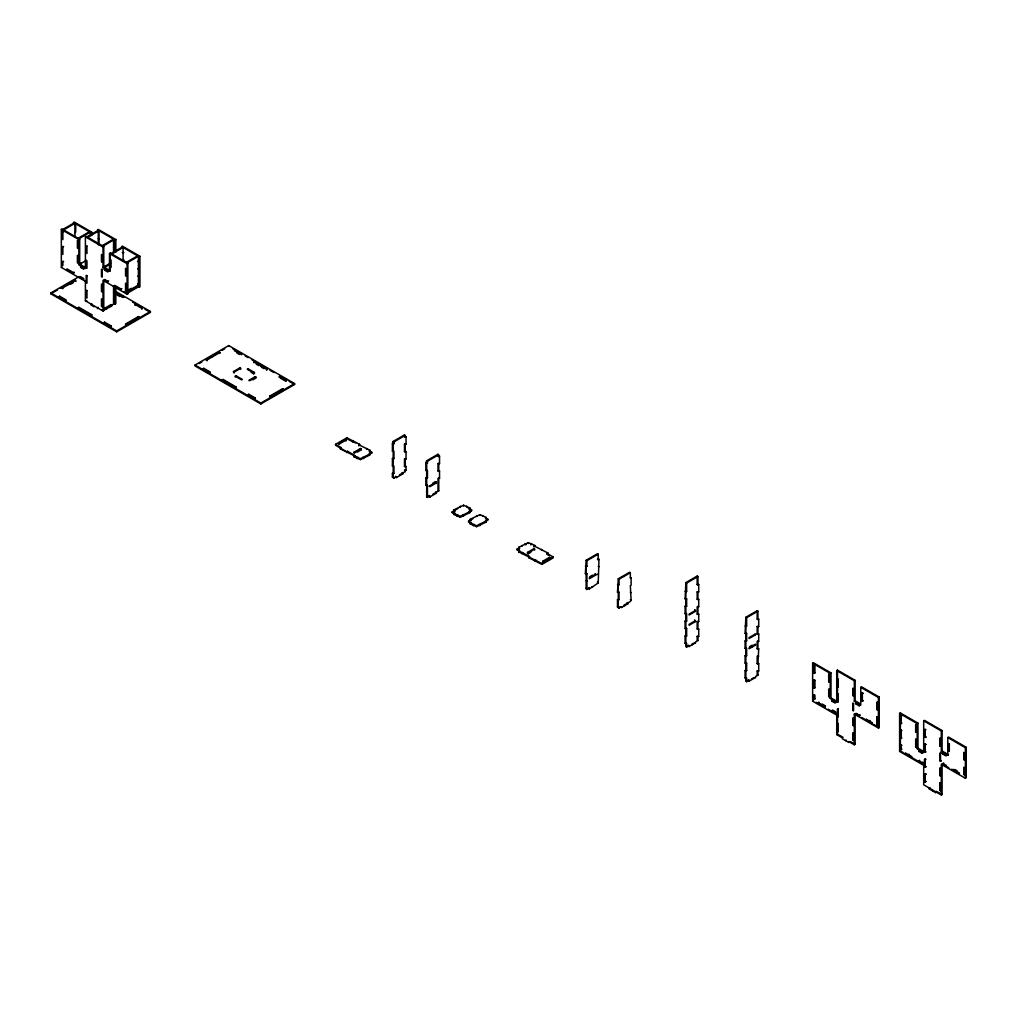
<?xml version="1.0" encoding="UTF-8"?>
<svg xmlns="http://www.w3.org/2000/svg" width="1017" height="1017" viewBox="0 0 1017 1017"><rect width="100%" height="100%" fill="white"/><g stroke="black" fill="none" stroke-linecap="round" stroke-linejoin="round"><path stroke-width="1.5" d="M86.178 280.883L85.403 281.328L61.325 267.42L61.325 229.448L62.088 229.003L79.695 239.16L79.695 264.229L86.954 268.348L86.954 260.924L86.178 260.479L86.178 267.903L85.403 268.424L78.919 264.674L78.919 238.715L90.221 232.194L90.221 234.037L90.996 233.592M62.863 229.448L74.165 222.914M62.863 232.194L62.863 239.605L62.088 239.16L62.088 231.749L63.639 231.749L63.639 229.893L74.94 223.359L74.94 237.088M74.94 225.215L75.703 224.77L75.703 232.194L74.94 232.639M62.863 247.017L62.863 254.441L62.088 253.996L62.088 246.572L63.639 246.572M78.144 238.27L89.458 231.749M79.695 239.16L78.919 239.605L61.325 229.448M91.772 232.194L74.165 222.024L73.402 222.469L90.996 232.639L91.772 232.194L91.772 235.321M78.144 241.016L78.144 248.428L77.381 247.983L77.381 240.571L78.919 240.571M85.403 268.424L85.403 236.821L86.178 236.376L103.785 246.546L103.785 267.013L110.268 270.751L110.268 253.106L109.493 253.551L109.493 271.196L110.268 270.751M86.954 236.821L98.255 230.3L98.255 244.614M87.716 237.266L99.03 230.745L99.03 245.059M62.863 261.852L62.863 265.564L62.088 265.119L62.088 261.407L63.639 261.407M78.144 255.852L78.144 263.263L77.381 262.818L77.381 255.407L78.919 255.407M61.325 267.42L62.088 266.975M102.234 245.644L113.548 239.122L113.548 251.949M103.009 246.089L114.311 239.567L114.311 252.394M85.403 236.821L103.009 246.991L103.785 246.546M115.849 239.567L98.255 229.41L97.479 229.855L115.086 240.012L115.849 239.567L115.849 252.165M78.919 264.674L86.496 260.301M74.101 273.014L73.326 273.459L66.906 269.759L66.906 268.869L73.326 272.569L74.101 272.124M111.031 253.551L122.345 247.017M111.806 253.996L123.108 247.462L123.108 260.441L123.883 259.996M114.743 290.887L150.414 311.482L150.414 312.372L116.688 331.834L50.85 293.824L50.85 292.934L79.173 276.586M50.85 293.824L57.6 289.934M60.295 288.37L74.94 279.955L75.703 281.289L74.94 279.955M75.703 280.4L62.088 288.256L62.088 287.366L62.863 288.701M123.883 252.585L122.345 252.585M70.567 284.251L73.135 282.777M103.009 246.991L103.009 267.458L110.586 263.085M108.018 265.45L105.45 266.937L105.45 266.047M102.234 269.759L102.234 277.171L101.471 276.726L101.471 269.314L103.009 269.314M59.647 296.201L58.884 297.536L59.647 296.201L66.08 299.901L65.304 300.346M106.251 270.217L107.027 269.772M107.853 271.145L107.853 272.035L104.649 270.179L104.649 269.289L107.853 271.145L108.628 270.7M126.324 262.373L137.626 255.852M127.1 262.818L138.401 256.297L138.401 285.078L127.1 291.599M109.493 253.551L127.1 263.708L127.862 263.263L127.862 293.824L127.1 294.269L103.009 280.361L103.009 310.999L103.785 310.554L103.785 279.917M139.176 256.742L139.939 256.297L139.939 286.858L139.176 287.303L139.176 256.742L121.57 246.572L122.345 246.127L139.939 256.297M108.628 280.934L107.853 281.378L104.649 279.522L104.649 280.412L105.412 279.967M139.176 261.407L137.626 261.407M102.234 284.595L102.234 292.006L101.471 291.561L101.471 284.15L103.009 284.15M139.176 268.831L137.626 268.831M85.403 281.328L85.403 300.829L86.954 300.829M78.144 307.77L78.919 307.325L91.772 314.736L91.772 315.626L78.144 307.77L78.144 308.66L78.919 307.325M91.772 303.613L90.996 304.947L94.212 306.803M139.176 276.243L137.626 276.243M102.234 299.43L102.234 306.842L101.471 306.397L101.471 298.973L103.009 298.973M121.176 289.959L114.692 286.222L114.692 285.332L121.125 289.044L121.887 288.599M98.191 307.325L97.416 308.66M131.333 288.256L128.765 289.743L129.54 291.078M139.176 283.667L137.626 283.667M127.862 292.044L139.176 285.523L137.626 284.633M127.862 292.934L139.176 286.413M91.772 314.736L90.996 316.071M122.345 297.091L123.108 296.646L123.108 297.536L115.913 293.379M104.675 308.253L111.107 304.541L111.87 304.986L111.87 305.875L108.666 307.731L108.666 306.842M103.009 310.109L114.311 303.575L114.311 286.514M107.586 308.354L105.45 309.588L105.45 308.698M113.548 286.069L113.548 303.13L115.086 304.019L115.849 303.575L115.849 286.73M104.611 322.16L103.848 322.605L111.031 326.762L111.031 325.86L104.611 322.16L104.611 323.05M135.185 304.503L135.96 304.058L142.38 307.77L142.38 308.66L135.185 304.503L135.185 305.392L135.96 304.058M111.031 325.86L110.268 327.207M142.38 307.77L141.617 309.104M125.549 324.906L139.176 317.037L138.401 316.592L125.549 324.016L126.324 325.351M50.85 292.934L116.688 330.945L150.414 311.482M195.022 365.052L228.749 345.577L294.587 383.587L294.587 384.477L260.861 403.952L195.022 365.942L195.022 365.052L260.861 403.063L294.587 383.587M199.065 363.603L201.773 362.039M219.875 352.518L219.113 352.073L219.875 353.407L219.875 352.518L206.26 360.374L206.26 359.484L219.303 351.92M221.998 350.357L224.693 348.806M209.477 373.353L203.057 369.641L203.057 368.751L203.82 368.307L210.252 372.019L209.477 372.464M235.169 350.217L234.393 350.662L240.826 354.361L241.588 353.916L232.855 348.844M203.057 369.641L203.82 368.307M233.567 371.536L239.987 367.823L240.762 368.268L233.567 372.425L233.567 371.536L234.33 372.87L233.567 372.425M222.316 379.875L223.092 379.43L235.944 386.854L235.169 388.189L222.316 380.765L222.316 379.875L235.944 387.744M222.316 380.765L223.092 379.43M253.665 362.675L254.441 361.34L253.665 361.785L267.28 369.641L267.28 368.751L252.063 359.929M235.944 375.731L235.169 376.176L241.588 379.875L242.364 379.43L235.944 375.731L235.169 377.065M248.021 368.751L247.245 369.196L254.441 373.353L254.441 372.464L248.021 368.751L248.021 369.641M254.441 372.464L253.665 373.798L254.441 373.353M235.944 386.854L235.169 388.189M267.28 368.751L266.518 370.086M255.28 376.659L248.847 380.358L249.623 380.803L256.042 377.104L255.28 376.659L256.042 377.993L252.839 379.837L252.839 378.947M248.784 394.265L248.021 394.71L255.216 398.867L255.216 397.978L248.784 394.265L248.784 395.155M279.357 376.621L280.133 376.176L286.552 379.875L286.552 380.765L279.357 376.621L279.357 377.51L280.133 376.176M255.216 397.978L254.441 399.312L255.216 398.867M286.552 379.875L285.79 381.21L280.641 378.248M269.721 396.122L282.573 388.71L283.349 389.155L269.721 397.011L269.721 396.122L270.497 397.456L269.721 397.011M340.352 448.917L341.127 447.582L340.352 448.917L360.387 458.705L371.701 453.073L371.701 452.184L369.26 453.582L370.023 454.917L360.387 459.595L354.005 456.798L354.768 455.463L347.547 451.294L346.772 451.739L335.534 445.243L335.534 444.353L346.835 437.831L359.624 444.315L358.848 445.649L359.624 444.315M345.589 439.446L338.75 443.387L339.513 443.832M338.75 444.276L345.945 440.119L345.945 441.009L345.17 439.675L345.945 440.119M347.954 439.357L355.772 442.98M361.226 448.955L354.03 453.099L354.03 452.209L360.463 448.51L361.226 449.845L360.463 448.51M357.374 452.069L359.942 450.582M370.061 451.23L370.061 450.34L358.848 444.76M354.005 456.798L354.768 456.353M370.061 450.34L369.285 450.785L371.701 452.184M395.626 476.223L396.401 477.558L396.401 476.668L393.96 478.079L392.409 477.113L392.409 473.413L393.96 473.413L393.96 465.989L392.409 465.989L392.409 458.578L393.96 458.578L393.96 451.154L392.409 451.154L392.409 443.743L393.185 441.442L404.486 434.92L405.262 437.208L406.037 436.763L406.037 444.187L404.486 444.187L404.486 451.599L406.037 451.599L406.037 459.023L404.486 459.023L404.486 466.434L406.037 466.434L406.037 470.146L404.486 470.146L405.262 471.557L405.262 470.591M393.185 441.442L393.96 441.887L405.262 435.365M404.486 434.92L404.486 436.763L406.037 436.763M392.409 443.743L393.96 443.743L393.96 441.887M392.409 451.154L393.185 450.709M404.486 444.187L406.037 444.187M392.409 458.578L393.96 458.578M404.486 451.599L406.037 451.599M392.409 465.989L393.185 465.544M392.409 473.413L393.96 473.413M404.486 466.434L406.037 466.434M392.409 477.113L393.185 476.668M399.478 474.888L402.046 473.413L402.821 473.858L402.821 472.969L405.262 471.557M396.401 477.558L402.821 473.858M426.682 478.359L426.682 496.982L427.458 497.427L427.458 485.325L425.907 485.325L425.907 477.914L427.458 477.914L427.458 470.502L425.907 470.502L425.907 463.078L426.682 460.777L437.984 454.256L438.759 456.557L437.984 454.256M426.682 460.777L427.458 461.222L438.759 454.701M437.984 456.112L439.535 456.112L439.535 463.523L437.984 463.523L437.984 470.947L439.535 470.947L439.535 478.359L437.984 478.359L437.984 490.448L438.759 490.893L438.759 478.804M425.907 463.078L427.458 463.078L427.458 461.222M438.759 456.557L439.535 456.112M425.907 470.502L426.682 470.057M437.984 463.523L439.535 463.523M425.907 477.914L427.458 477.914M437.984 470.947L439.535 470.947M425.907 485.325L426.682 484.88M432.975 483.1L435.543 481.626L436.318 482.071L436.318 482.961L429.899 486.673L429.899 485.77M429.123 486.228L436.318 482.071M426.682 496.982L429.123 495.571L429.899 496.906L429.123 495.571M427.458 497.427L429.899 496.016M432.975 494.237L435.543 492.749L436.318 493.194L436.318 492.304L438.759 490.893M429.899 496.906L436.318 493.194M453.913 509.886L454.688 511.22L453.913 509.886L463.549 505.207L469.943 508.004L469.168 509.339L471.583 510.737L471.583 509.848L467.807 507.661M471.583 510.737L460.281 516.369L452.247 512.632L452.247 511.742L454.688 510.331M455.196 510.025L457.777 508.551M452.247 512.632L454.688 511.22M453.887 514.462L454.65 513.127L453.887 514.462L460.281 517.259L469.918 512.593L469.142 511.259L471.583 509.848M469.168 508.449L469.943 508.004M470.235 520.196L470.235 519.306L479.871 514.627L486.253 517.424L485.49 518.759M486.253 517.424L485.49 517.869L487.893 519.267L487.893 520.157L476.592 525.789L468.557 522.052L468.557 521.162L472.803 518.708M470.197 523.882L470.973 522.547L470.197 523.882L476.592 526.679L486.228 522.013L485.452 520.679L487.893 519.267M518.734 547.299L519.496 548.633L518.734 547.299L528.37 542.633L534.751 545.43L533.989 546.765L534.751 545.43M549.638 555.803L547.248 554.418L547.248 553.528L553.223 556.985L553.223 557.875L541.921 564.397L528.751 557.685L529.526 556.35L517.056 550.044L517.056 549.155L519.496 547.743M518.695 551.875L519.471 550.54L518.695 551.875L541.921 563.507L553.223 556.985M527.531 552.384L533.95 548.672L534.726 549.116L527.531 553.273L527.531 552.384L528.306 553.718L527.531 553.273M528.306 553.718L530.874 552.231M547.248 554.418L548.023 553.083L533.989 545.875M528.751 557.685L529.526 557.24M547.248 553.528L548.023 553.083M550.006 557.939L542.811 562.096L542.811 561.206L549.244 557.494L550.006 558.829L549.244 557.494M598.225 554.176L586.911 560.71L586.911 566.266L586.148 566.711L586.148 589.034L586.911 589.479L586.911 573.69L585.372 573.69L586.148 560.265L597.449 553.731L598.225 554.176L598.225 559.744L598.988 559.299L598.225 582.957L589.351 588.97L588.589 587.635L589.351 588.97M585.372 573.69L586.911 573.69M589.873 576.652L592.441 575.164M595.784 575.025L589.351 578.724L589.351 577.834L595.784 574.135L595.784 575.025L595.009 573.69M586.911 589.479L589.351 588.08M620.701 607.06L621.476 607.505L621.476 606.615L619.035 608.026L617.484 607.06L617.484 599.649L619.035 599.649L619.035 592.225L617.484 592.225L618.26 578.8L629.561 572.279L630.337 572.724L630.337 578.279L631.112 577.834L631.112 585.258L630.337 585.703L631.112 600.094L630.337 601.505L627.896 602.916L627.12 602.471L627.12 603.361L623.917 605.204L624.68 605.649M618.26 578.8L619.035 579.245L630.337 572.724M617.484 584.813L619.035 584.813L619.035 579.245M617.484 592.225L619.035 592.225M617.484 599.649L619.035 599.649M617.484 607.06L619.035 607.06L619.035 608.026M618.26 607.505L619.035 607.06M621.476 607.505L627.896 603.806L627.896 602.916M685.865 636.375L685.865 646.609L686.64 647.054L686.64 643.354L685.089 643.354L685.089 635.93L686.64 635.93L686.64 628.519L685.089 628.519L685.089 621.095L686.64 621.095L686.64 613.683L685.089 613.683L685.089 606.259L686.64 606.259L686.64 598.848L685.089 598.848L685.865 582.601L697.166 576.08L697.942 576.525L697.942 584.902L698.717 584.457L698.717 591.881L697.166 591.881L697.166 599.293L698.717 599.293L698.717 606.717L697.166 606.717L697.166 614.128L698.717 614.128L698.717 621.54L697.166 621.54L697.166 628.964L698.717 628.964L698.717 636.375L697.166 636.375L697.166 640.087L697.942 640.532L697.942 636.82M685.865 582.601L686.64 583.046L697.942 576.525M697.166 576.08L697.166 584.457L698.717 584.457M685.089 591.436L686.64 591.436L686.64 583.046M685.089 598.848L686.64 598.848M697.166 591.881L698.717 591.881M685.089 606.259L686.64 606.259M697.166 599.293L698.717 599.293M685.089 613.683L685.865 613.238M695.501 610.416L689.081 614.128L689.081 615.018L695.501 611.306L694.725 609.971L695.501 611.306M685.089 621.095L686.64 621.095M697.166 614.128L698.717 614.128M695.501 620.65L689.081 624.362L689.081 625.252L695.501 621.54L694.725 620.205L695.501 621.54M685.089 628.519L686.64 628.519M697.166 621.54L698.717 621.54M685.089 635.93L686.64 635.93M697.166 628.964L698.717 628.964M685.089 643.354L685.865 642.909M697.166 636.375L698.717 636.375M686.64 647.054L689.081 645.655L689.081 646.545L688.306 645.21L689.081 645.655M692.59 643.621L695.501 642.833L695.501 641.943L697.942 640.532M689.081 646.545L695.501 642.833M745.855 671.017L745.855 681.25L746.631 681.695L746.631 677.983L745.092 677.983L745.092 670.572L746.631 670.572L746.631 663.16L745.092 663.16L745.092 655.736L746.631 655.736L746.631 648.325L745.092 648.325L745.092 640.901L746.631 640.901L746.631 633.489L745.092 633.489L745.855 617.243L757.169 610.721L757.932 611.166L757.932 619.544L757.169 619.099L757.169 610.721M745.855 617.243L746.631 617.688L757.932 611.166M757.169 619.099L758.707 619.099L758.707 626.51L757.169 626.51L757.169 633.934L758.707 633.934L758.707 641.346L757.169 641.346L757.169 648.77L758.707 648.77L757.932 664.05L757.169 663.605L757.169 656.181M745.092 626.065L746.631 626.065L746.631 617.688M757.932 619.544L758.707 619.099M745.092 633.489L746.631 633.489M757.169 626.51L758.707 626.51M755.491 634.824L749.071 638.523L749.071 637.634L755.491 633.934L755.491 634.824L754.728 634.379M745.092 640.901L746.631 640.901M757.169 633.934L758.707 633.934M745.092 648.325L745.855 647.88M749.58 646.685L752.16 645.21M755.491 645.058L749.071 648.77L749.071 647.88L755.491 644.168L755.491 645.058L754.728 644.613M745.092 655.736L746.631 655.736M757.169 648.77L758.707 648.77M745.092 663.16L746.631 663.16M745.092 670.572L746.631 670.572M757.169 663.605L758.707 663.605L758.707 671.017L757.169 671.017L757.169 674.729L757.932 675.174L757.932 671.462M757.932 664.05L758.707 663.605M745.092 677.983L745.855 677.538M757.169 671.017L758.707 671.017M746.631 681.695L749.071 680.284L749.071 681.174L748.296 679.839L749.071 680.284M752.58 678.263L755.491 677.475L755.491 676.585L757.932 675.174M749.071 681.174L755.491 677.475M838.262 714.201L836.724 715.091L812.634 701.183L812.634 663.211L813.397 662.766L831.003 672.923L831.003 697.993L838.262 702.111L838.262 693.81M813.397 672.923L814.948 672.923L814.948 665.512L813.397 665.512L813.397 672.923L814.948 672.923M813.397 680.348L814.948 680.348L814.948 687.759L814.172 688.204L813.397 687.759L813.397 680.348L814.948 680.348M812.634 663.211L830.228 673.368L831.003 672.923M828.69 674.335L830.228 674.335L828.69 674.335L828.69 681.746L830.228 681.746L828.69 681.746M830.228 673.368L830.228 698.437L836.724 702.188L836.724 670.584L837.487 670.139L855.094 680.309L855.094 700.777L860.28 703.777M813.397 687.759L814.948 687.759M813.397 698.882L814.948 698.882L814.948 695.183L813.397 695.183L813.397 698.882L814.948 698.882M830.228 689.17L828.69 689.17L828.69 696.581L830.228 696.581L828.69 696.581M812.634 701.183L813.397 700.738M838.262 686.386L837.487 686.831L838.262 687.276L838.262 678.975L837.487 679.42L838.262 679.864M836.724 670.584L854.318 680.754L855.094 680.309M818.215 702.633L818.99 702.188L818.215 703.522L818.215 702.633L825.41 706.79L824.647 707.235L816.079 702.289M830.228 698.437L831.003 697.993M835.847 702.582L831.868 700.281L831.868 701.171L832.643 699.836M854.318 680.754L854.318 701.221L860.802 704.972L860.802 687.314L861.577 686.869L879.171 697.026L879.171 727.587L878.408 728.032L854.318 714.125L854.318 744.762L855.094 744.317L855.094 713.68L859.174 716.032L859.937 715.587L855.958 713.298L855.958 714.188L856.734 713.743M836.724 702.188L838.262 701.221M861.577 693.327L863.115 693.327L861.577 693.327L861.577 700.738L863.115 700.738L861.577 700.738M835.847 712.815L831.868 710.514L831.868 711.404L832.643 710.069L835.847 711.925M836.724 715.091L836.724 734.605L837.487 734.16L837.487 709.078L838.262 708.633L838.262 716.947L837.487 716.502L838.262 716.057M854.318 701.221L855.094 700.777M861.577 697.026L862.352 696.581M837.487 713.756L838.262 713.311M855.958 703.942L859.174 705.798L859.937 705.353L855.958 703.052L855.958 703.942L856.734 703.497M857.56 703.98L858.335 703.535M859.937 704.463L859.174 705.798M860.802 687.314L878.408 697.471L879.171 697.026M854.318 714.125L855.094 713.68M878.408 702.15L876.87 702.15L876.87 709.561L878.408 709.561L876.87 709.561M859.937 714.697L859.174 716.032M876.87 707.273L877.633 706.815M838.262 730.892L837.487 731.337L838.262 731.782L838.262 723.468L837.487 723.913L838.262 724.358M866.014 719.985L872.433 723.697L872.433 722.807L866.014 719.095L866.014 719.985L866.776 719.54M869.217 720.951L869.993 720.506M876.87 716.985L878.408 716.985L876.87 716.985L876.87 724.396L877.633 724.841L877.633 716.54M869.217 721.841L869.993 721.396M845.521 740.567L846.284 740.122M876.87 724.396L878.408 724.396M836.724 734.605L842.305 737.821L842.305 738.711L848.725 742.423L849.5 741.978M930.047 787.59L929.284 788.035L923.69 784.806L923.69 765.305L899.6 751.398L899.6 713.426L900.376 712.981L917.97 723.138L917.97 748.207L925.228 752.326L926.004 751.881L924.466 751.881L924.466 744.457L926.004 744.457L924.466 744.457M901.151 715.282L900.376 715.726L901.914 715.726L901.151 715.282L901.151 723.583L900.376 723.138L901.914 723.138L901.151 723.583M901.151 730.117L900.376 730.562L901.914 730.562L901.151 730.117L901.151 738.418L900.376 737.973L901.914 737.973L901.151 738.418M899.6 713.426L917.207 723.583L917.97 723.138M917.207 724.549L915.656 724.549L915.656 731.96L917.207 731.96L915.656 731.96M923.69 720.799L924.466 720.354L942.06 730.524L942.06 750.991L948.556 754.741L947.78 755.186L941.297 751.436L941.297 730.969L923.69 720.799L923.69 752.402L917.207 748.652L917.207 723.583M926.004 729.634L924.466 729.634L924.466 737.045L926.004 737.045L924.466 737.045M901.151 744.94L900.376 745.385L901.914 745.385L901.151 744.94L901.151 749.542L900.376 749.097L901.914 749.097L901.151 749.542M915.656 739.384L917.207 739.384L915.656 739.384L915.656 746.796L916.431 747.241L916.431 738.939M899.6 751.398L900.376 750.953L903.045 752.504M941.297 730.969L942.06 730.524M915.656 746.796L917.207 746.796M917.207 748.652L917.97 748.207M908.41 754.703L909.173 754.258M918.847 750.495L919.61 750.05L918.847 751.385L918.847 750.495L922.826 752.783L922.826 751.894L922.05 753.228L922.826 752.783M939.746 738.456L941.297 738.456L939.746 738.456L939.746 745.868L941.297 745.868L939.746 745.868M947.78 755.186L947.78 737.528L948.556 737.083L966.15 747.241L966.15 777.802L965.375 778.247L941.297 764.339L941.297 794.976L934.331 790.959M918.847 760.729L919.61 760.284L918.847 761.619L918.847 760.729L922.826 763.03L922.826 762.14L922.05 763.475L912.414 757.907M926.004 759.292L924.466 759.292L924.466 766.716L926.004 766.716L924.466 766.716M941.297 751.436L942.06 750.991M922.05 763.475L922.826 763.03M941.297 753.292L939.746 753.292L939.746 760.703L941.297 760.703L939.746 760.703M924.466 763.97L925.228 763.525M942.924 753.266L943.7 752.822L942.924 754.156L942.924 753.266L946.141 755.122L946.141 756.012L942.924 754.156M924.466 764.86L925.228 764.415M944.539 754.194L945.302 753.75M947.78 737.528L965.375 747.686L966.15 747.241M924.466 774.128L926.004 774.128L924.466 774.128L924.466 781.552L926.004 781.552L924.466 781.552M942.924 763.5L943.7 763.055L942.924 764.39L942.924 763.5L946.141 765.356L946.141 766.246M941.297 768.127L939.746 768.127L939.746 775.539L941.297 775.539L939.746 775.539M953.755 769.755L952.98 770.2L952.98 769.31L959.4 773.022L959.4 773.912L951.429 769.31M956.196 771.166L956.959 770.721L954.823 769.488M956.196 772.056L956.959 771.611M929.284 788.035L929.284 788.925L930.047 788.48L933.263 790.336L932.487 790.781M939.746 782.963L941.297 782.963L939.746 782.963L939.746 790.374L941.297 790.374L939.746 790.374M929.284 788.925L935.704 792.637L936.479 791.302M941.297 794.976L942.06 794.531L942.06 763.894M98.255 238.677L99.03 239.122M113.548 247.5L114.311 247.945M697.166 584.457L697.942 584.902M110.268 253.106L127.862 263.263M685.865 590.991L686.64 591.436M745.855 625.62L746.631 626.065M110.268 259.551L111.031 259.996L111.031 267.42L110.268 266.975M404.486 436.763L405.262 437.208M697.942 606.259L698.717 606.717M757.932 640.901L758.707 641.346M103.009 267.458L109.493 271.196M837.487 694.255L838.262 694.7M751.512 646.469L752.288 646.914M598.988 559.299L597.449 559.299L598.225 559.744M630.337 577.389L631.112 577.834M245.211 355.975L247.945 357.552M269.899 370.226L274.005 372.603M289.095 381.311L294.587 384.477M236.974 353.026L239.542 354.513M256.233 364.162L258.801 365.637M261.382 367.124L263.95 368.612M80.585 262.818L81.36 264.153M393.185 443.298L393.96 443.743M426.682 462.633L427.458 463.078M757.932 655.736L758.707 656.181M104.649 280.412L107.853 282.268L107.853 281.378M123.858 291.51L127.862 293.824M861.78 717.544L864.463 719.095M873.819 724.498L879.171 727.587M942.924 764.39L948.759 767.759M598.225 566.266L598.988 566.711M831.868 701.171L835.084 703.027L835.084 702.124M918.847 751.385L922.05 753.228M586.148 560.265L586.911 560.71M405.262 458.578L406.037 459.023M438.759 477.914L439.535 478.359M114.743 291.777L117.489 293.366M120.235 294.943L124.354 297.32M132.579 302.074L136.698 304.452M144.922 309.193L150.414 312.372M123.108 296.646L116.688 292.934L116.688 293.824M837.487 709.078L838.262 709.523M113.548 292.006L114.311 292.451M283.349 390.045L282.573 388.71M117.209 295.006L119.777 296.494M251.097 372.311L253.665 373.798M586.148 565.821L586.911 566.266M618.26 584.368L619.035 584.813M585.372 566.266L586.148 566.711M630.337 592.225L631.112 592.669M597.449 574.135L598.225 574.58M822.206 704.044L825.41 705.9L824.647 707.235M240.762 369.158L239.987 367.823M79.491 277.018L83.775 279.484L83.775 278.594L80.559 276.751L80.559 277.641M436.318 482.961L435.543 481.626M828.118 709.243L830.8 710.781M831.868 711.404L836.152 713.87M113.548 299.43L114.311 299.875M405.262 469.701L406.037 470.146M630.337 599.649L631.112 600.094M597.449 581.546L598.225 581.991M139.176 317.927L138.401 316.592M597.449 582.512L598.225 582.957M369.285 451.675L371.701 453.073M206.26 359.484L207.036 360.819M402.046 472.524L402.821 472.969M435.543 491.859L436.318 492.304M469.142 512.148L469.918 512.593M485.452 521.568L486.228 522.013M534.726 550.006L533.95 548.672M627.12 603.361L627.896 603.806M586.148 580.656L586.911 581.101M591.792 586.669L592.568 587.114M691.522 644.244L692.285 644.689M751.512 678.873L752.288 679.318M354.03 452.209L354.806 452.654M470.235 519.306L470.998 520.64M542.811 561.206L543.587 562.541M586.148 588.08L586.911 588.525M102.234 309.664L103.785 310.554M335.534 444.353L341.127 447.582M452.247 511.742L454.65 513.127M468.557 521.162L470.973 522.547M517.056 549.155L519.471 550.54M838.605 734.795L843.08 737.376M850.619 741.736L855.094 744.317M937.598 791.951L942.06 794.531M85.403 300.829L103.009 310.999M203.057 368.751L210.252 372.908M854.318 744.762L848.725 741.533L848.725 742.423M248.021 395.6L254.441 399.312M58.884 296.646L66.08 300.79M965.375 747.686L965.375 778.247M940.522 738.011L940.522 746.313M940.522 752.847L940.522 761.148M940.522 767.682L940.522 775.984M940.522 782.518L940.522 790.819M935.704 791.747L935.704 792.637M925.228 729.189L925.228 737.49M925.228 744.012L925.228 752.326M925.228 758.847L925.228 767.161M925.228 773.683L925.228 781.997M916.431 724.104L916.431 732.405M900.376 712.981L900.376 750.953M878.408 697.471L878.408 728.032M877.633 701.705L877.633 710.006M862.352 692.882L862.352 701.183M837.487 670.139L837.487 701.743M835.084 712.37L835.084 713.26M829.465 673.89L829.465 682.191M829.465 688.725L829.465 697.026M814.172 665.067L814.172 673.368M814.172 679.903L814.172 688.204M814.172 694.738L814.172 699.327M757.932 626.955L757.932 634.379M757.932 641.791L757.932 649.215M745.855 626.51L745.855 640.456M745.855 641.346L745.855 655.291M745.855 656.181L745.855 670.127M697.942 592.326L697.942 599.738M697.942 607.162L697.942 614.573M697.942 621.984L697.942 629.409M685.865 591.881L685.865 605.814M685.865 606.704L685.865 620.65M685.865 621.54L685.865 635.485M618.26 585.258L618.26 599.204M618.26 600.094L618.26 607.581M541.921 563.507L541.921 564.397M541.591 549.383L541.591 550.273M535.946 560.062L535.946 560.952M535.171 560.507L535.171 561.397M531.548 543.574L531.548 544.464M530.772 544.019L530.772 544.909M530.747 550.528L530.747 551.417M528.37 542.633L528.37 543.523M525.929 544.031L525.929 544.921M525.153 543.587L525.153 544.476M522.674 552.396L522.674 553.286M521.937 545.443L521.937 546.332M521.912 552.841L521.912 553.731M483.05 515.568L483.05 516.471M479.871 514.627L479.871 515.517M479.808 524.823L479.808 525.713M479.032 524.378L479.032 525.268M476.655 515.594L476.655 516.483M476.592 525.789L476.592 526.679M474.189 524.403L474.189 525.293M473.413 524.848L473.413 525.738M466.727 506.161L466.727 507.051M463.549 505.207L463.549 506.097M463.485 515.403L463.485 516.293M462.722 514.958L462.722 515.848M460.345 506.174L460.345 507.063M460.281 516.369L460.281 517.259M457.866 514.983L457.866 515.873M457.091 515.428L457.091 516.318M438.759 463.968L438.759 471.392M426.682 463.523L426.682 477.469M405.262 444.632L405.262 452.044M405.262 459.468L405.262 466.879M393.96 478.079L393.96 477.113L393.185 477.558L393.185 473.858M393.185 444.187L393.185 458.133M393.185 459.023L393.185 466.434M393.185 467.032L393.185 472.969M366.845 448.484L366.845 449.374M363.603 457.739L363.603 458.629M362.827 457.294L362.827 458.184M360.387 458.705L360.387 459.595M357.984 457.319L357.984 458.209M357.209 457.764L357.209 458.654M353.204 440.603L353.204 441.492M352.429 441.047L352.429 441.937M347.547 451.294L347.547 452.184M346.835 437.831L346.835 438.721M346.772 451.739L346.772 452.629M276.916 392.854L276.916 393.744M260.861 365.052L260.861 365.942M260.861 403.063L260.861 403.952M241.588 353.916L241.588 354.806M228.749 345.577L228.749 346.466M228.749 383.587L228.749 384.477M212.693 355.772L212.693 356.662M135.96 286.476L135.96 287.366M127.1 263.708L127.1 294.269M121.125 289.044L121.125 289.934M116.688 330.945L116.688 331.834M115.086 240.012L115.086 251.034M115.086 285.637L115.086 304.019M90.996 232.639L90.996 235.766M73.326 272.569L73.326 273.459M68.52 283.667L68.52 284.557M86.954 246.101L86.178 245.644L86.178 253.068L86.954 253.513L86.954 246.101M102.234 254.924L101.471 254.479L101.471 261.89L102.234 262.335L102.234 254.924M126.324 268.831L125.549 268.386L125.549 275.798L126.324 276.243L126.324 268.831M853.543 688.687L852.78 688.242L852.78 695.653L853.543 696.098L853.543 688.687M949.319 743.986L948.556 743.541L948.556 750.953L949.319 751.398L949.319 743.986M964.612 752.809L963.836 752.364L963.836 759.775L964.612 760.22L964.612 752.809M126.324 283.667L125.549 283.222L125.549 290.633L126.324 291.078L126.324 283.667M853.543 703.522L852.78 703.078L852.78 710.489L853.543 710.934L853.543 703.522M964.612 767.644L963.836 767.199L963.836 774.611L964.612 775.056L964.612 767.644M83.775 268.361L80.559 266.505L80.559 267.395L83.775 269.251L83.775 268.361M86.954 275.76L86.178 275.315L86.178 282.739L86.954 283.184L86.954 275.76M853.543 718.358L852.78 717.913L852.78 725.324L853.543 725.769L853.543 718.358M911.613 756.559L905.194 752.847L905.194 753.737L911.613 757.449L911.613 756.559M86.954 290.595L86.178 290.15L86.178 297.574L86.954 298.019L86.954 290.595M853.543 733.193L852.78 732.748L852.78 740.16L853.543 740.605L853.543 733.193"/></g></svg>
